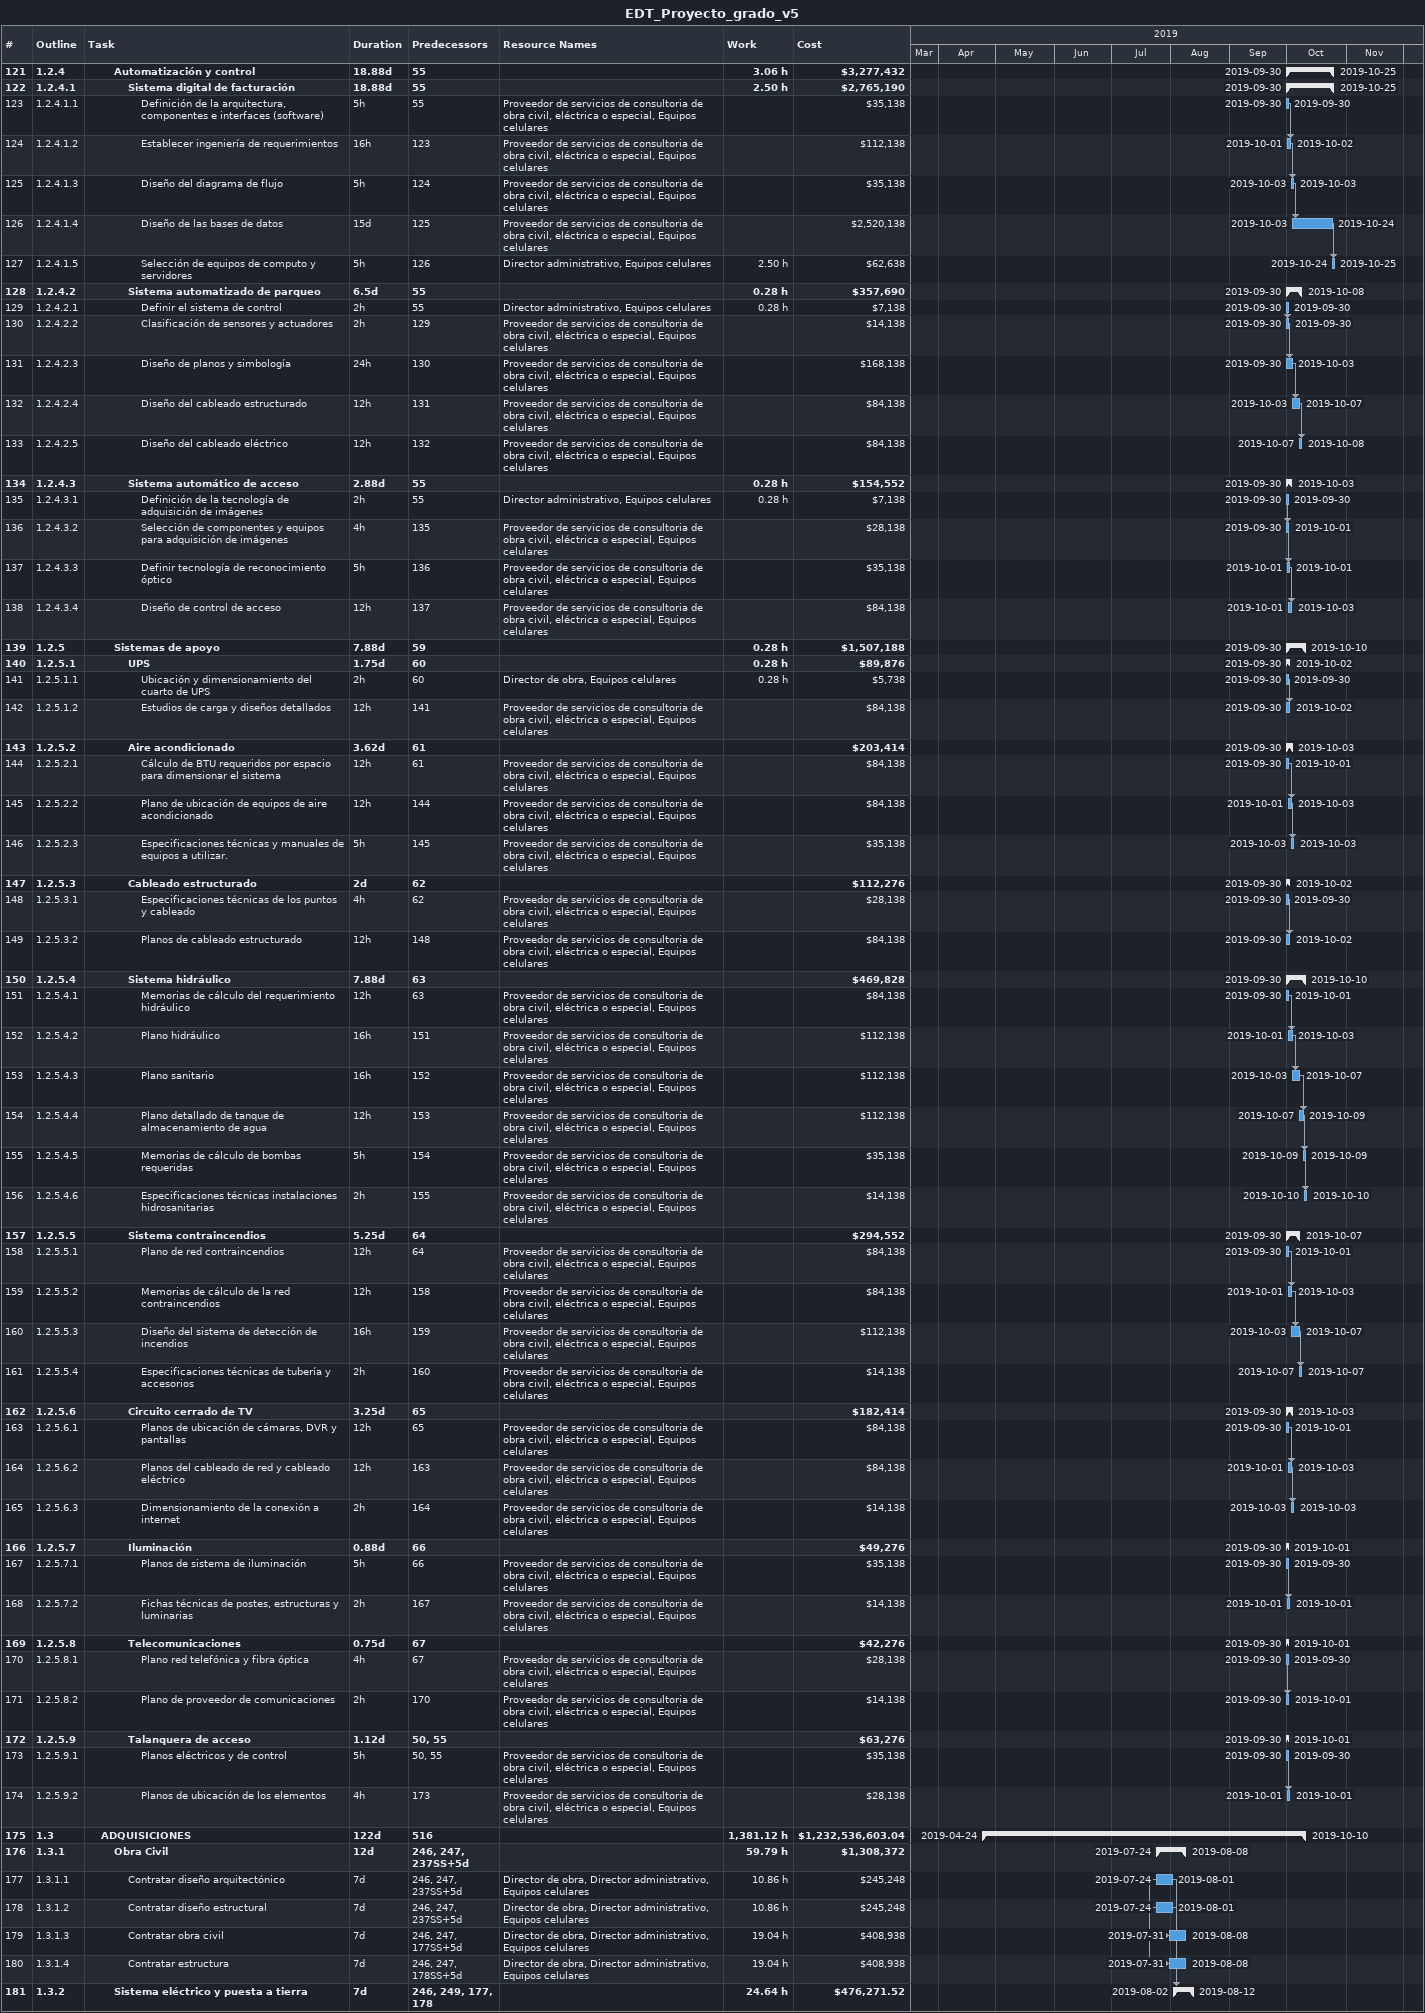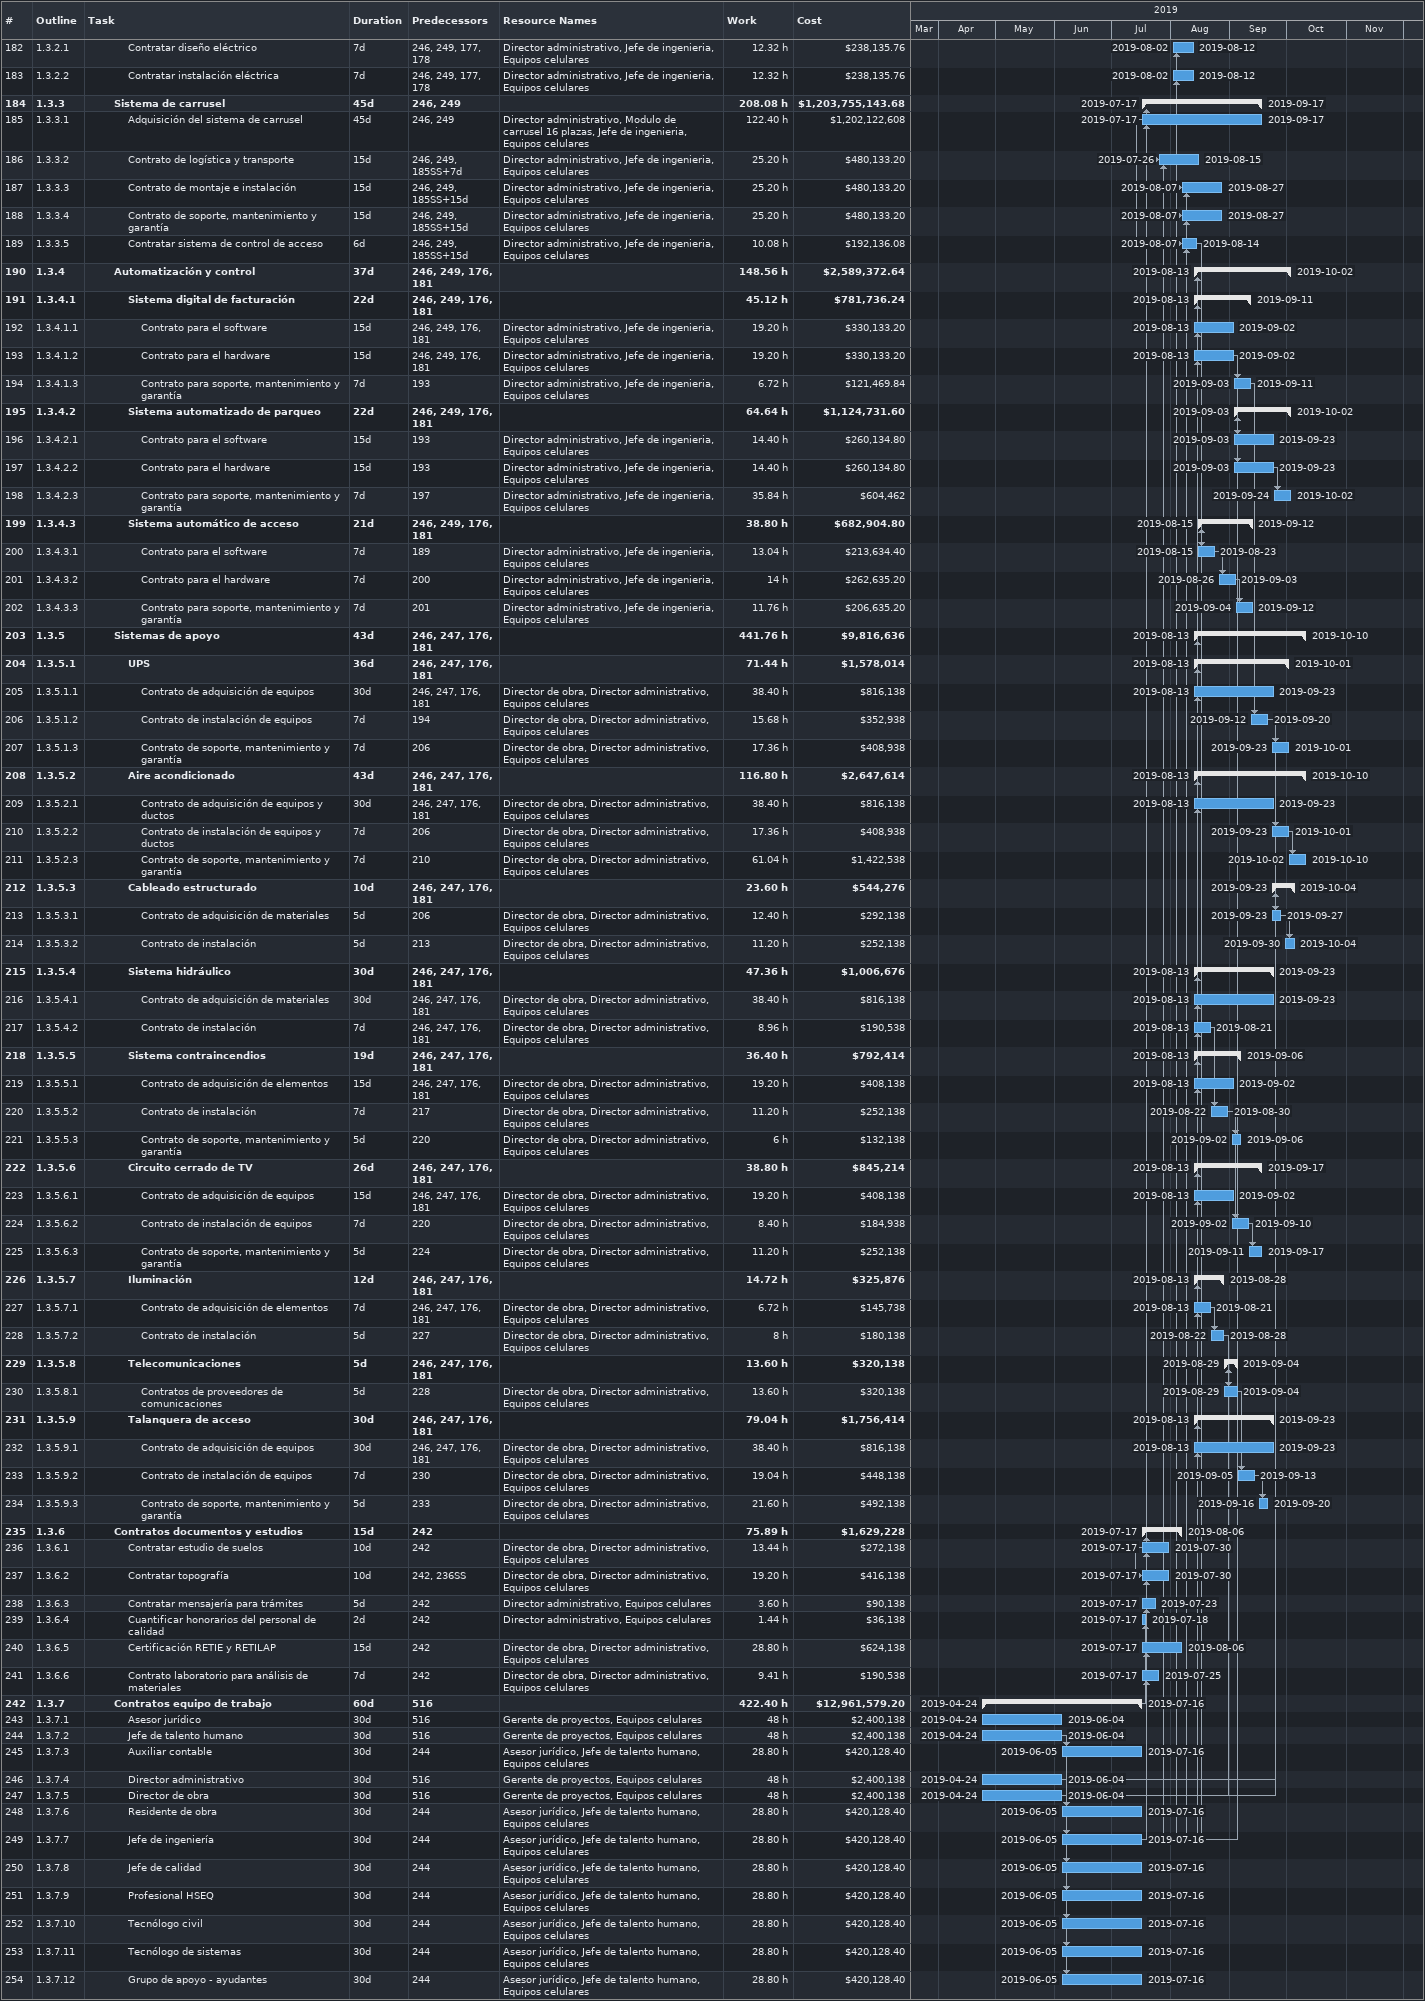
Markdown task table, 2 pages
EDT_Proyecto_grado_v5

| ID | WBS | Task | Duration | Start | Finish | Predecessors | Resources | Work (h) | Cost ($) |
|---|---|---|---|---|---|---|---|---|---|
| 121 | 1.2.4 | **Automatización y control** | 18.88d | 2019-09-30 | 2019-10-25 | 55 |  | 3.06 | 3277432 |
| 122 | 1.2.4.1 | **Sistema digital de facturación** | 18.88d | 2019-09-30 | 2019-10-25 | 55 |  | 2.50 | 2765190 |
| 123 | 1.2.4.1.1 | Definición de la arquitectura, componentes e interfaces (software) | 5h | 2019-09-30 | 2019-09-30 | 55 | Proveedor de servicios de consultoria de obra civil, eléctrica o especial, Equipos celulares |  | 35138 |
| 124 | 1.2.4.1.2 | Establecer ingeniería de requerimientos | 16h | 2019-10-01 | 2019-10-02 | 123 | Proveedor de servicios de consultoria de obra civil, eléctrica o especial, Equipos celulares |  | 112138 |
| 125 | 1.2.4.1.3 | Diseño del diagrama de flujo | 5h | 2019-10-03 | 2019-10-03 | 124 | Proveedor de servicios de consultoria de obra civil, eléctrica o especial, Equipos celulares |  | 35138 |
| 126 | 1.2.4.1.4 | Diseño de las bases de datos | 15d | 2019-10-03 | 2019-10-24 | 125 | Proveedor de servicios de consultoria de obra civil, eléctrica o especial, Equipos celulares |  | 2520138 |
| 127 | 1.2.4.1.5 | Selección de equipos de computo y servidores | 5h | 2019-10-24 | 2019-10-25 | 126 | Director administrativo, Equipos celulares | 2.50 | 62638 |
| 128 | 1.2.4.2 | **Sistema automatizado de parqueo** | 6.5d | 2019-09-30 | 2019-10-08 | 55 |  | 0.28 | 357690 |
| 129 | 1.2.4.2.1 | Definir el sistema de control | 2h | 2019-09-30 | 2019-09-30 | 55 | Director administrativo, Equipos celulares | 0.28 | 7138 |
| 130 | 1.2.4.2.2 | Clasificación de sensores y actuadores | 2h | 2019-09-30 | 2019-09-30 | 129 | Proveedor de servicios de consultoria de obra civil, eléctrica o especial, Equipos celulares |  | 14138 |
| 131 | 1.2.4.2.3 | Diseño de planos y simbología | 24h | 2019-09-30 | 2019-10-03 | 130 | Proveedor de servicios de consultoria de obra civil, eléctrica o especial, Equipos celulares |  | 168138 |
| 132 | 1.2.4.2.4 | Diseño del cableado estructurado | 12h | 2019-10-03 | 2019-10-07 | 131 | Proveedor de servicios de consultoria de obra civil, eléctrica o especial, Equipos celulares |  | 84138 |
| 133 | 1.2.4.2.5 | Diseño del cableado eléctrico | 12h | 2019-10-07 | 2019-10-08 | 132 | Proveedor de servicios de consultoria de obra civil, eléctrica o especial, Equipos celulares |  | 84138 |
| 134 | 1.2.4.3 | **Sistema automático de acceso** | 2.88d | 2019-09-30 | 2019-10-03 | 55 |  | 0.28 | 154552 |
| 135 | 1.2.4.3.1 | Definición de la tecnología de adquisición de imágenes | 2h | 2019-09-30 | 2019-09-30 | 55 | Director administrativo, Equipos celulares | 0.28 | 7138 |
| 136 | 1.2.4.3.2 | Selección de componentes y equipos para adquisición de imágenes | 4h | 2019-09-30 | 2019-10-01 | 135 | Proveedor de servicios de consultoria de obra civil, eléctrica o especial, Equipos celulares |  | 28138 |
| 137 | 1.2.4.3.3 | Definir tecnología de reconocimiento óptico | 5h | 2019-10-01 | 2019-10-01 | 136 | Proveedor de servicios de consultoria de obra civil, eléctrica o especial, Equipos celulares |  | 35138 |
| 138 | 1.2.4.3.4 | Diseño de control de acceso | 12h | 2019-10-01 | 2019-10-03 | 137 | Proveedor de servicios de consultoria de obra civil, eléctrica o especial, Equipos celulares |  | 84138 |
| 139 | 1.2.5 | **Sistemas de apoyo** | 7.88d | 2019-09-30 | 2019-10-10 | 59 |  | 0.28 | 1507188 |
| 140 | 1.2.5.1 | **UPS** | 1.75d | 2019-09-30 | 2019-10-02 | 60 |  | 0.28 | 89876 |
| 141 | 1.2.5.1.1 | Ubicación y dimensionamiento del cuarto de UPS | 2h | 2019-09-30 | 2019-09-30 | 60 | Director de obra, Equipos celulares | 0.28 | 5738 |
| 142 | 1.2.5.1.2 | Estudios de carga y diseños detallados | 12h | 2019-09-30 | 2019-10-02 | 141 | Proveedor de servicios de consultoria de obra civil, eléctrica o especial, Equipos celulares |  | 84138 |
| 143 | 1.2.5.2 | **Aire acondicionado** | 3.62d | 2019-09-30 | 2019-10-03 | 61 |  |  | 203414 |
| 144 | 1.2.5.2.1 | Cálculo de BTU requeridos por espacio para dimensionar el sistema | 12h | 2019-09-30 | 2019-10-01 | 61 | Proveedor de servicios de consultoria de obra civil, eléctrica o especial, Equipos celulares |  | 84138 |
| 145 | 1.2.5.2.2 | Plano de ubicación de equipos de aire acondicionado | 12h | 2019-10-01 | 2019-10-03 | 144 | Proveedor de servicios de consultoria de obra civil, eléctrica o especial, Equipos celulares |  | 84138 |
| 146 | 1.2.5.2.3 | Especificaciones técnicas y manuales de equipos a utilizar. | 5h | 2019-10-03 | 2019-10-03 | 145 | Proveedor de servicios de consultoria de obra civil, eléctrica o especial, Equipos celulares |  | 35138 |
| 147 | 1.2.5.3 | **Cableado estructurado** | 2d | 2019-09-30 | 2019-10-02 | 62 |  |  | 112276 |
| 148 | 1.2.5.3.1 | Especificaciones técnicas de los puntos y cableado | 4h | 2019-09-30 | 2019-09-30 | 62 | Proveedor de servicios de consultoria de obra civil, eléctrica o especial, Equipos celulares |  | 28138 |
| 149 | 1.2.5.3.2 | Planos de cableado estructurado | 12h | 2019-09-30 | 2019-10-02 | 148 | Proveedor de servicios de consultoria de obra civil, eléctrica o especial, Equipos celulares |  | 84138 |
| 150 | 1.2.5.4 | **Sistema hidráulico** | 7.88d | 2019-09-30 | 2019-10-10 | 63 |  |  | 469828 |
| 151 | 1.2.5.4.1 | Memorias de cálculo del requerimiento hidráulico | 12h | 2019-09-30 | 2019-10-01 | 63 | Proveedor de servicios de consultoria de obra civil, eléctrica o especial, Equipos celulares |  | 84138 |
| 152 | 1.2.5.4.2 | Plano hidráulico | 16h | 2019-10-01 | 2019-10-03 | 151 | Proveedor de servicios de consultoria de obra civil, eléctrica o especial, Equipos celulares |  | 112138 |
| 153 | 1.2.5.4.3 | Plano sanitario | 16h | 2019-10-03 | 2019-10-07 | 152 | Proveedor de servicios de consultoria de obra civil, eléctrica o especial, Equipos celulares |  | 112138 |
| 154 | 1.2.5.4.4 | Plano detallado de tanque de almacenamiento de agua | 12h | 2019-10-07 | 2019-10-09 | 153 | Proveedor de servicios de consultoria de obra civil, eléctrica o especial, Equipos celulares |  | 112138 |
| 155 | 1.2.5.4.5 | Memorias de cálculo de bombas requeridas | 5h | 2019-10-09 | 2019-10-09 | 154 | Proveedor de servicios de consultoria de obra civil, eléctrica o especial, Equipos celulares |  | 35138 |
| 156 | 1.2.5.4.6 | Especificaciones técnicas instalaciones hidrosanitarias | 2h | 2019-10-10 | 2019-10-10 | 155 | Proveedor de servicios de consultoria de obra civil, eléctrica o especial, Equipos celulares |  | 14138 |
| 157 | 1.2.5.5 | **Sistema contraincendios** | 5.25d | 2019-09-30 | 2019-10-07 | 64 |  |  | 294552 |
| 158 | 1.2.5.5.1 | Plano de red contraincendios | 12h | 2019-09-30 | 2019-10-01 | 64 | Proveedor de servicios de consultoria de obra civil, eléctrica o especial, Equipos celulares |  | 84138 |
| 159 | 1.2.5.5.2 | Memorias de cálculo de la red contraincendios | 12h | 2019-10-01 | 2019-10-03 | 158 | Proveedor de servicios de consultoria de obra civil, eléctrica o especial, Equipos celulares |  | 84138 |
| 160 | 1.2.5.5.3 | Diseño del sistema de detección de incendios | 16h | 2019-10-03 | 2019-10-07 | 159 | Proveedor de servicios de consultoria de obra civil, eléctrica o especial, Equipos celulares |  | 112138 |
| 161 | 1.2.5.5.4 | Especificaciones técnicas de tubería y accesorios | 2h | 2019-10-07 | 2019-10-07 | 160 | Proveedor de servicios de consultoria de obra civil, eléctrica o especial, Equipos celulares |  | 14138 |
| 162 | 1.2.5.6 | **Circuito cerrado de TV** | 3.25d | 2019-09-30 | 2019-10-03 | 65 |  |  | 182414 |
| 163 | 1.2.5.6.1 | Planos de ubicación de cámaras, DVR y pantallas | 12h | 2019-09-30 | 2019-10-01 | 65 | Proveedor de servicios de consultoria de obra civil, eléctrica o especial, Equipos celulares |  | 84138 |
| 164 | 1.2.5.6.2 | Planos del cableado de red y cableado eléctrico | 12h | 2019-10-01 | 2019-10-03 | 163 | Proveedor de servicios de consultoria de obra civil, eléctrica o especial, Equipos celulares |  | 84138 |
| 165 | 1.2.5.6.3 | Dimensionamiento de la conexión a internet | 2h | 2019-10-03 | 2019-10-03 | 164 | Proveedor de servicios de consultoria de obra civil, eléctrica o especial, Equipos celulares |  | 14138 |
| 166 | 1.2.5.7 | **Iluminación** | 0.88d | 2019-09-30 | 2019-10-01 | 66 |  |  | 49276 |
| 167 | 1.2.5.7.1 | Planos de sistema de iluminación | 5h | 2019-09-30 | 2019-09-30 | 66 | Proveedor de servicios de consultoria de obra civil, eléctrica o especial, Equipos celulares |  | 35138 |
| 168 | 1.2.5.7.2 | Fichas técnicas de postes, estructuras y luminarias | 2h | 2019-10-01 | 2019-10-01 | 167 | Proveedor de servicios de consultoria de obra civil, eléctrica o especial, Equipos celulares |  | 14138 |
| 169 | 1.2.5.8 | **Telecomunicaciones** | 0.75d | 2019-09-30 | 2019-10-01 | 67 |  |  | 42276 |
| 170 | 1.2.5.8.1 | Plano red telefónica y fibra óptica | 4h | 2019-09-30 | 2019-09-30 | 67 | Proveedor de servicios de consultoria de obra civil, eléctrica o especial, Equipos celulares |  | 28138 |
| 171 | 1.2.5.8.2 | Plano de proveedor de comunicaciones | 2h | 2019-09-30 | 2019-10-01 | 170 | Proveedor de servicios de consultoria de obra civil, eléctrica o especial, Equipos celulares |  | 14138 |
| 172 | 1.2.5.9 | **Talanquera de acceso** | 1.12d | 2019-09-30 | 2019-10-01 | 50, 55 |  |  | 63276 |
| 173 | 1.2.5.9.1 | Planos eléctricos y de control | 5h | 2019-09-30 | 2019-09-30 | 50, 55 | Proveedor de servicios de consultoria de obra civil, eléctrica o especial, Equipos celulares |  | 35138 |
| 174 | 1.2.5.9.2 | Planos de ubicación de los elementos | 4h | 2019-10-01 | 2019-10-01 | 173 | Proveedor de servicios de consultoria de obra civil, eléctrica o especial, Equipos celulares |  | 28138 |
| 175 | 1.3 | **ADQUISICIONES** | 122d | 2019-04-24 | 2019-10-10 | 516 |  | 1381.12 | 1232536603.04 |
| 176 | 1.3.1 | **Obra Civil** | 12d | 2019-07-24 | 2019-08-08 | 246, 247, 237SS+5d |  | 59.79 | 1308372 |
| 177 | 1.3.1.1 | Contratar diseño arquitectónico | 7d | 2019-07-24 | 2019-08-01 | 246, 247, 237SS+5d | Director de obra, Director administrativo, Equipos celulares | 10.86 | 245248 |
| 178 | 1.3.1.2 | Contratar diseño estructural | 7d | 2019-07-24 | 2019-08-01 | 246, 247, 237SS+5d | Director de obra, Director administrativo, Equipos celulares | 10.86 | 245248 |
| 179 | 1.3.1.3 | Contratar obra civil | 7d | 2019-07-31 | 2019-08-08 | 246, 247, 177SS+5d | Director de obra, Director administrativo, Equipos celulares | 19.04 | 408938 |
| 180 | 1.3.1.4 | Contratar estructura | 7d | 2019-07-31 | 2019-08-08 | 246, 247, 178SS+5d | Director de obra, Director administrativo, Equipos celulares | 19.04 | 408938 |
| 181 | 1.3.2 | **Sistema eléctrico y puesta a tierra** | 7d | 2019-08-02 | 2019-08-12 | 246, 249, 177, 178 |  | 24.64 | 476271.52 |
| 182 | 1.3.2.1 | Contratar diseño eléctrico | 7d | 2019-08-02 | 2019-08-12 | 246, 249, 177, 178 | Director administrativo, Jefe de ingenieria, Equipos celulares | 12.32 | 238135.76 |
| 183 | 1.3.2.2 | Contratar instalación eléctrica | 7d | 2019-08-02 | 2019-08-12 | 246, 249, 177, 178 | Director administrativo, Jefe de ingenieria, Equipos celulares | 12.32 | 238135.76 |
| 184 | 1.3.3 | **Sistema de carrusel** | 45d | 2019-07-17 | 2019-09-17 | 246, 249 |  | 208.08 | 1203755143.68 |
| 185 | 1.3.3.1 | Adquisición del sistema de carrusel | 45d | 2019-07-17 | 2019-09-17 | 246, 249 | Director administrativo, Modulo de carrusel 16 plazas, Jefe de ingenieria, Equipos celulares | 122.40 | 1202122608 |
| 186 | 1.3.3.2 | Contrato de logística y transporte | 15d | 2019-07-26 | 2019-08-15 | 246, 249, 185SS+7d | Director administrativo, Jefe de ingenieria, Equipos celulares | 25.20 | 480133.20 |
| 187 | 1.3.3.3 | Contrato de montaje e instalación | 15d | 2019-08-07 | 2019-08-27 | 246, 249, 185SS+15d | Director administrativo, Jefe de ingenieria, Equipos celulares | 25.20 | 480133.20 |
| 188 | 1.3.3.4 | Contrato de soporte, mantenimiento y garantía | 15d | 2019-08-07 | 2019-08-27 | 246, 249, 185SS+15d | Director administrativo, Jefe de ingenieria, Equipos celulares | 25.20 | 480133.20 |
| 189 | 1.3.3.5 | Contratar sistema de control de acceso | 6d | 2019-08-07 | 2019-08-14 | 246, 249, 185SS+15d | Director administrativo, Jefe de ingenieria, Equipos celulares | 10.08 | 192136.08 |
| 190 | 1.3.4 | **Automatización y control** | 37d | 2019-08-13 | 2019-10-02 | 246, 249, 176, 181 |  | 148.56 | 2589372.64 |
| 191 | 1.3.4.1 | **Sistema digital de facturación** | 22d | 2019-08-13 | 2019-09-11 | 246, 249, 176, 181 |  | 45.12 | 781736.24 |
| 192 | 1.3.4.1.1 | Contrato para el software | 15d | 2019-08-13 | 2019-09-02 | 246, 249, 176, 181 | Director administrativo, Jefe de ingenieria, Equipos celulares | 19.20 | 330133.20 |
| 193 | 1.3.4.1.2 | Contrato para el hardware | 15d | 2019-08-13 | 2019-09-02 | 246, 249, 176, 181 | Director administrativo, Jefe de ingenieria, Equipos celulares | 19.20 | 330133.20 |
| 194 | 1.3.4.1.3 | Contrato para soporte, mantenimiento y garantía | 7d | 2019-09-03 | 2019-09-11 | 193 | Director administrativo, Jefe de ingenieria, Equipos celulares | 6.72 | 121469.84 |
| 195 | 1.3.4.2 | **Sistema automatizado de parqueo** | 22d | 2019-09-03 | 2019-10-02 | 246, 249, 176, 181 |  | 64.64 | 1124731.60 |
| 196 | 1.3.4.2.1 | Contrato para el software | 15d | 2019-09-03 | 2019-09-23 | 193 | Director administrativo, Jefe de ingenieria, Equipos celulares | 14.40 | 260134.80 |
| 197 | 1.3.4.2.2 | Contrato para el hardware | 15d | 2019-09-03 | 2019-09-23 | 193 | Director administrativo, Jefe de ingenieria, Equipos celulares | 14.40 | 260134.80 |
| 198 | 1.3.4.2.3 | Contrato para soporte, mantenimiento y garantía | 7d | 2019-09-24 | 2019-10-02 | 197 | Director administrativo, Jefe de ingenieria, Equipos celulares | 35.84 | 604462 |
| 199 | 1.3.4.3 | **Sistema automático de acceso** | 21d | 2019-08-15 | 2019-09-12 | 246, 249, 176, 181 |  | 38.80 | 682904.80 |
| 200 | 1.3.4.3.1 | Contrato para el software | 7d | 2019-08-15 | 2019-08-23 | 189 | Director administrativo, Jefe de ingenieria, Equipos celulares | 13.04 | 213634.40 |
| 201 | 1.3.4.3.2 | Contrato para el hardware | 7d | 2019-08-26 | 2019-09-03 | 200 | Director administrativo, Jefe de ingenieria, Equipos celulares | 14 | 262635.20 |
| 202 | 1.3.4.3.3 | Contrato para soporte, mantenimiento y garantía | 7d | 2019-09-04 | 2019-09-12 | 201 | Director administrativo, Jefe de ingenieria, Equipos celulares | 11.76 | 206635.20 |
| 203 | 1.3.5 | **Sistemas de apoyo** | 43d | 2019-08-13 | 2019-10-10 | 246, 247, 176, 181 |  | 441.76 | 9816636 |
| 204 | 1.3.5.1 | **UPS** | 36d | 2019-08-13 | 2019-10-01 | 246, 247, 176, 181 |  | 71.44 | 1578014 |
| 205 | 1.3.5.1.1 | Contrato de adquisición de equipos | 30d | 2019-08-13 | 2019-09-23 | 246, 247, 176, 181 | Director de obra, Director administrativo, Equipos celulares | 38.40 | 816138 |
| 206 | 1.3.5.1.2 | Contrato de instalación de equipos | 7d | 2019-09-12 | 2019-09-20 | 194 | Director de obra, Director administrativo, Equipos celulares | 15.68 | 352938 |
| 207 | 1.3.5.1.3 | Contrato de soporte, mantenimiento y garantía | 7d | 2019-09-23 | 2019-10-01 | 206 | Director de obra, Director administrativo, Equipos celulares | 17.36 | 408938 |
| 208 | 1.3.5.2 | **Aire acondicionado** | 43d | 2019-08-13 | 2019-10-10 | 246, 247, 176, 181 |  | 116.80 | 2647614 |
| 209 | 1.3.5.2.1 | Contrato de adquisición de equipos y ductos | 30d | 2019-08-13 | 2019-09-23 | 246, 247, 176, 181 | Director de obra, Director administrativo, Equipos celulares | 38.40 | 816138 |
| 210 | 1.3.5.2.2 | Contrato de instalación de equipos y ductos | 7d | 2019-09-23 | 2019-10-01 | 206 | Director de obra, Director administrativo, Equipos celulares | 17.36 | 408938 |
| 211 | 1.3.5.2.3 | Contrato de soporte, mantenimiento y garantía | 7d | 2019-10-02 | 2019-10-10 | 210 | Director de obra, Director administrativo, Equipos celulares | 61.04 | 1422538 |
| 212 | 1.3.5.3 | **Cableado estructurado** | 10d | 2019-09-23 | 2019-10-04 | 246, 247, 176, 181 |  | 23.60 | 544276 |
| 213 | 1.3.5.3.1 | Contrato de adquisición de materiales | 5d | 2019-09-23 | 2019-09-27 | 206 | Director de obra, Director administrativo, Equipos celulares | 12.40 | 292138 |
| 214 | 1.3.5.3.2 | Contrato de instalación | 5d | 2019-09-30 | 2019-10-04 | 213 | Director de obra, Director administrativo, Equipos celulares | 11.20 | 252138 |
| 215 | 1.3.5.4 | **Sistema hidráulico** | 30d | 2019-08-13 | 2019-09-23 | 246, 247, 176, 181 |  | 47.36 | 1006676 |
| 216 | 1.3.5.4.1 | Contrato de adquisición de materiales | 30d | 2019-08-13 | 2019-09-23 | 246, 247, 176, 181 | Director de obra, Director administrativo, Equipos celulares | 38.40 | 816138 |
| 217 | 1.3.5.4.2 | Contrato de instalación | 7d | 2019-08-13 | 2019-08-21 | 246, 247, 176, 181 | Director de obra, Director administrativo, Equipos celulares | 8.96 | 190538 |
| 218 | 1.3.5.5 | **Sistema contraincendios** | 19d | 2019-08-13 | 2019-09-06 | 246, 247, 176, 181 |  | 36.40 | 792414 |
| 219 | 1.3.5.5.1 | Contrato de adquisición de elementos | 15d | 2019-08-13 | 2019-09-02 | 246, 247, 176, 181 | Director de obra, Director administrativo, Equipos celulares | 19.20 | 408138 |
| 220 | 1.3.5.5.2 | Contrato de instalación | 7d | 2019-08-22 | 2019-08-30 | 217 | Director de obra, Director administrativo, Equipos celulares | 11.20 | 252138 |
| 221 | 1.3.5.5.3 | Contrato de soporte, mantenimiento y garantía | 5d | 2019-09-02 | 2019-09-06 | 220 | Director de obra, Director administrativo, Equipos celulares | 6 | 132138 |
| 222 | 1.3.5.6 | **Circuito cerrado de TV** | 26d | 2019-08-13 | 2019-09-17 | 246, 247, 176, 181 |  | 38.80 | 845214 |
| 223 | 1.3.5.6.1 | Contrato de adquisición de equipos | 15d | 2019-08-13 | 2019-09-02 | 246, 247, 176, 181 | Director de obra, Director administrativo, Equipos celulares | 19.20 | 408138 |
| 224 | 1.3.5.6.2 | Contrato de instalación de equipos | 7d | 2019-09-02 | 2019-09-10 | 220 | Director de obra, Director administrativo, Equipos celulares | 8.40 | 184938 |
| 225 | 1.3.5.6.3 | Contrato de soporte, mantenimiento y garantía | 5d | 2019-09-11 | 2019-09-17 | 224 | Director de obra, Director administrativo, Equipos celulares | 11.20 | 252138 |
| 226 | 1.3.5.7 | **Iluminación** | 12d | 2019-08-13 | 2019-08-28 | 246, 247, 176, 181 |  | 14.72 | 325876 |
| 227 | 1.3.5.7.1 | Contrato de adquisición de elementos | 7d | 2019-08-13 | 2019-08-21 | 246, 247, 176, 181 | Director de obra, Director administrativo, Equipos celulares | 6.72 | 145738 |
| 228 | 1.3.5.7.2 | Contrato de instalación | 5d | 2019-08-22 | 2019-08-28 | 227 | Director de obra, Director administrativo, Equipos celulares | 8 | 180138 |
| 229 | 1.3.5.8 | **Telecomunicaciones** | 5d | 2019-08-29 | 2019-09-04 | 246, 247, 176, 181 |  | 13.60 | 320138 |
| 230 | 1.3.5.8.1 | Contratos de proveedores de comunicaciones | 5d | 2019-08-29 | 2019-09-04 | 228 | Director de obra, Director administrativo, Equipos celulares | 13.60 | 320138 |
| 231 | 1.3.5.9 | **Talanquera de acceso** | 30d | 2019-08-13 | 2019-09-23 | 246, 247, 176, 181 |  | 79.04 | 1756414 |
| 232 | 1.3.5.9.1 | Contrato de adquisición de equipos | 30d | 2019-08-13 | 2019-09-23 | 246, 247, 176, 181 | Director de obra, Director administrativo, Equipos celulares | 38.40 | 816138 |
| 233 | 1.3.5.9.2 | Contrato de instalación de equipos | 7d | 2019-09-05 | 2019-09-13 | 230 | Director de obra, Director administrativo, Equipos celulares | 19.04 | 448138 |
| 234 | 1.3.5.9.3 | Contrato de soporte, mantenimiento y garantía | 5d | 2019-09-16 | 2019-09-20 | 233 | Director de obra, Director administrativo, Equipos celulares | 21.60 | 492138 |
| 235 | 1.3.6 | **Contratos documentos y estudios** | 15d | 2019-07-17 | 2019-08-06 | 242 |  | 75.89 | 1629228 |
| 236 | 1.3.6.1 | Contratar estudio de suelos | 10d | 2019-07-17 | 2019-07-30 | 242 | Director de obra, Director administrativo, Equipos celulares | 13.44 | 272138 |
| 237 | 1.3.6.2 | Contratar topografía | 10d | 2019-07-17 | 2019-07-30 | 242, 236SS | Director de obra, Director administrativo, Equipos celulares | 19.20 | 416138 |
| 238 | 1.3.6.3 | Contratar mensajería para trámites | 5d | 2019-07-17 | 2019-07-23 | 242 | Director administrativo, Equipos celulares | 3.60 | 90138 |
| 239 | 1.3.6.4 | Cuantificar honorarios del personal de calidad | 2d | 2019-07-17 | 2019-07-18 | 242 | Director administrativo, Equipos celulares | 1.44 | 36138 |
| 240 | 1.3.6.5 | Certificación RETIE y RETILAP | 15d | 2019-07-17 | 2019-08-06 | 242 | Director de obra, Director administrativo, Equipos celulares | 28.80 | 624138 |
| 241 | 1.3.6.6 | Contrato laboratorio para análisis de materiales | 7d | 2019-07-17 | 2019-07-25 | 242 | Director de obra, Director administrativo, Equipos celulares | 9.41 | 190538 |
| 242 | 1.3.7 | **Contratos equipo de trabajo** | 60d | 2019-04-24 | 2019-07-16 | 516 |  | 422.40 | 12961579.20 |
| 243 | 1.3.7.1 | Asesor jurídico | 30d | 2019-04-24 | 2019-06-04 | 516 | Gerente de proyectos, Equipos celulares | 48 | 2400138 |
| 244 | 1.3.7.2 | Jefe de talento humano | 30d | 2019-04-24 | 2019-06-04 | 516 | Gerente de proyectos, Equipos celulares | 48 | 2400138 |
| 245 | 1.3.7.3 | Auxiliar contable | 30d | 2019-06-05 | 2019-07-16 | 244 | Asesor jurídico, Jefe de talento humano, Equipos celulares | 28.80 | 420128.40 |
| 246 | 1.3.7.4 | Director administrativo | 30d | 2019-04-24 | 2019-06-04 | 516 | Gerente de proyectos, Equipos celulares | 48 | 2400138 |
| 247 | 1.3.7.5 | Director de obra | 30d | 2019-04-24 | 2019-06-04 | 516 | Gerente de proyectos, Equipos celulares | 48 | 2400138 |
| 248 | 1.3.7.6 | Residente de obra | 30d | 2019-06-05 | 2019-07-16 | 244 | Asesor jurídico, Jefe de talento humano, Equipos celulares | 28.80 | 420128.40 |
| 249 | 1.3.7.7 | Jefe de ingeniería | 30d | 2019-06-05 | 2019-07-16 | 244 | Asesor jurídico, Jefe de talento humano, Equipos celulares | 28.80 | 420128.40 |
| 250 | 1.3.7.8 | Jefe de calidad | 30d | 2019-06-05 | 2019-07-16 | 244 | Asesor jurídico, Jefe de talento humano, Equipos celulares | 28.80 | 420128.40 |
| 251 | 1.3.7.9 | Profesional HSEQ | 30d | 2019-06-05 | 2019-07-16 | 244 | Asesor jurídico, Jefe de talento humano, Equipos celulares | 28.80 | 420128.40 |
| 252 | 1.3.7.10 | Tecnólogo civil | 30d | 2019-06-05 | 2019-07-16 | 244 | Asesor jurídico, Jefe de talento humano, Equipos celulares | 28.80 | 420128.40 |
| 253 | 1.3.7.11 | Tecnólogo de sistemas | 30d | 2019-06-05 | 2019-07-16 | 244 | Asesor jurídico, Jefe de talento humano, Equipos celulares | 28.80 | 420128.40 |
| 254 | 1.3.7.12 | Grupo de apoyo - ayudantes | 30d | 2019-06-05 | 2019-07-16 | 244 | Asesor jurídico, Jefe de talento humano, Equipos celulares | 28.80 | 420128.40 |
